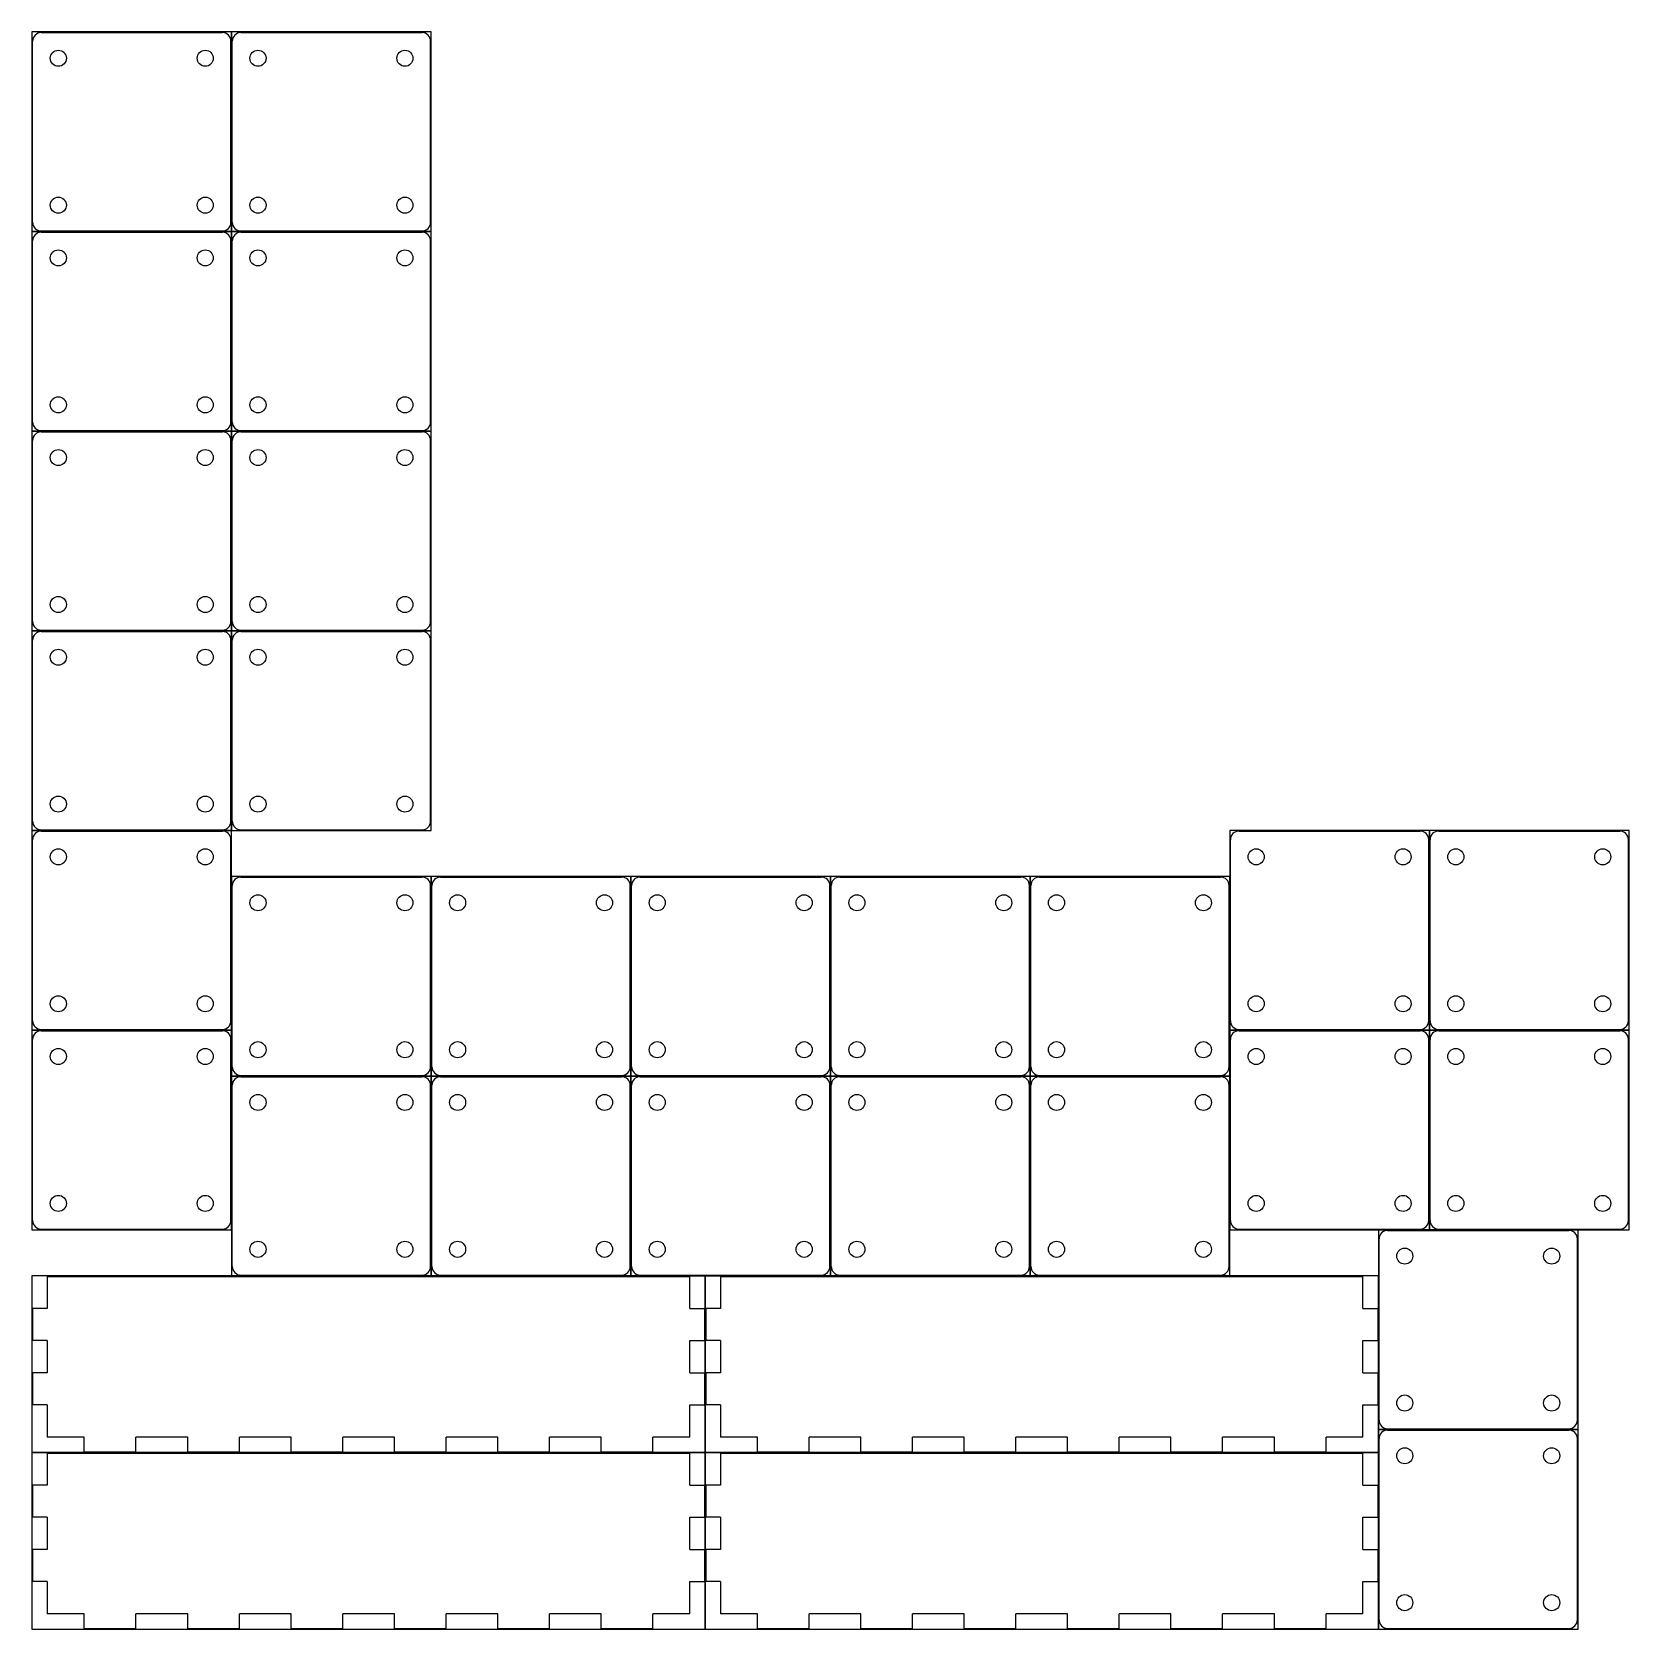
# Model space of a CAD drawing. Header units: millimetres. Extents: x 0 to 298, y 0 to 298.
import ezdxf

# ---------------------------------------------------------------- set-up
doc = ezdxf.new("R2010")
doc.units = ezdxf.units.MM
for name, color, linetype in [('foot_1', 7, 'Continuous'), ('foot_10', 7, 'Continuous'), ('foot_11', 7, 'Continuous'), ('foot_12', 7, 'Continuous'), ('foot_13', 7, 'Continuous'), ('foot_14', 7, 'Continuous'), ('foot_15', 7, 'Continuous'), ('foot_16', 7, 'Continuous'), ('foot_17', 7, 'Continuous'), ('foot_18', 7, 'Continuous'), ('foot_19', 7, 'Continuous'), ('foot_2', 7, 'Continuous'), ('foot_20', 7, 'Continuous'), ('foot_21', 7, 'Continuous'), ('foot_22', 7, 'Continuous'), ('foot_23', 7, 'Continuous'), ('foot_24', 7, 'Continuous'), ('foot_25', 7, 'Continuous'), ('foot_26', 7, 'Continuous'), ('foot_3', 7, 'Continuous'), ('foot_4', 7, 'Continuous'), ('foot_5', 7, 'Continuous'), ('foot_6', 7, 'Continuous'), ('foot_7', 7, 'Continuous'), ('foot_8', 7, 'Continuous'), ('foot_9', 7, 'Continuous'), ('side-b_1', 7, 'Continuous'), ('side-b_2', 7, 'Continuous'), ('side-b_3', 7, 'Continuous'), ('side-b_4', 7, 'Continuous')]:
    doc.layers.add(name, color=color, linetype=linetype)

msp = doc.modelspace()

# ---------------------------------------------------------------- linework, layer by layer
at = {"layer": 'DEBUG_foot_1', "color": 1}
msp.add_lwpolyline([(251.5, 0), (288.79, 0), (288.79, 37.29), (251.5, 37.29), (251.5, 0)], dxfattribs=at)
at = {"layer": 'DEBUG_foot_10', "color": 1}
msp.add_lwpolyline([(74.58, 66), (111.87, 66), (111.87, 103.29), (74.58, 103.29), (74.58, 66)], dxfattribs=at)
at = {"layer": 'DEBUG_foot_11', "color": 1}
msp.add_lwpolyline([(111.87, 66), (149.16, 66), (149.16, 103.29), (111.87, 103.29), (111.87, 66)], dxfattribs=at)
at = {"layer": 'DEBUG_foot_12', "color": 1}
msp.add_lwpolyline([(149.16, 66), (186.45, 66), (186.45, 103.29), (149.16, 103.29), (149.16, 66)], dxfattribs=at)
at = {"layer": 'DEBUG_foot_13', "color": 1}
msp.add_lwpolyline([(186.45, 66), (223.74, 66), (223.74, 103.29), (186.45, 103.29), (186.45, 66)], dxfattribs=at)
at = {"layer": 'DEBUG_foot_14', "color": 1}
msp.add_lwpolyline([(223.74, 74.58), (261.03, 74.58), (261.03, 111.87), (223.74, 111.87), (223.74, 74.58)], dxfattribs=at)
at = {"layer": 'DEBUG_foot_15', "color": 1}
msp.add_lwpolyline([(261.03, 74.58), (298.32, 74.58), (298.32, 111.87), (261.03, 111.87), (261.03, 74.58)], dxfattribs=at)
at = {"layer": 'DEBUG_foot_16', "color": 1}
msp.add_lwpolyline([(37.29, 103.29), (74.58, 103.29), (74.58, 140.58), (37.29, 140.58), (37.29, 103.29)], dxfattribs=at)
at = {"layer": 'DEBUG_foot_17', "color": 1}
msp.add_lwpolyline([(74.58, 103.29), (111.87, 103.29), (111.87, 140.58), (74.58, 140.58), (74.58, 103.29)], dxfattribs=at)
at = {"layer": 'DEBUG_foot_18', "color": 1}
msp.add_lwpolyline([(111.87, 103.29), (149.16, 103.29), (149.16, 140.58), (111.87, 140.58), (111.87, 103.29)], dxfattribs=at)
at = {"layer": 'DEBUG_foot_19', "color": 1}
msp.add_lwpolyline([(149.16, 103.29), (186.45, 103.29), (186.45, 140.58), (149.16, 140.58), (149.16, 103.29)], dxfattribs=at)
at = {"layer": 'DEBUG_foot_2', "color": 1}
msp.add_lwpolyline([(251.5, 37.29), (288.79, 37.29), (288.79, 74.58), (251.5, 74.58), (251.5, 37.29)], dxfattribs=at)
at = {"layer": 'DEBUG_foot_20', "color": 1}
msp.add_lwpolyline([(186.45, 103.29), (223.74, 103.29), (223.74, 140.58), (186.45, 140.58), (186.45, 103.29)], dxfattribs=at)
at = {"layer": 'DEBUG_foot_21', "color": 1}
msp.add_lwpolyline([(223.74, 111.87), (261.03, 111.87), (261.03, 149.16), (223.74, 149.16), (223.74, 111.87)], dxfattribs=at)
at = {"layer": 'DEBUG_foot_22', "color": 1}
msp.add_lwpolyline([(261.03, 111.87), (298.32, 111.87), (298.32, 149.16), (261.03, 149.16), (261.03, 111.87)], dxfattribs=at)
at = {"layer": 'DEBUG_foot_23', "color": 1}
msp.add_lwpolyline([(37.29, 149.16), (74.58, 149.16), (74.58, 186.45), (37.29, 186.45), (37.29, 149.16)], dxfattribs=at)
at = {"layer": 'DEBUG_foot_24', "color": 1}
msp.add_lwpolyline([(37.29, 186.45), (74.58, 186.45), (74.58, 223.74), (37.29, 223.74), (37.29, 186.45)], dxfattribs=at)
at = {"layer": 'DEBUG_foot_25', "color": 1}
msp.add_lwpolyline([(37.29, 223.74), (74.58, 223.74), (74.58, 261.03), (37.29, 261.03), (37.29, 223.74)], dxfattribs=at)
at = {"layer": 'DEBUG_foot_26', "color": 1}
msp.add_lwpolyline([(37.29, 261.03), (74.58, 261.03), (74.58, 298.32), (37.29, 298.32), (37.29, 261.03)], dxfattribs=at)
at = {"layer": 'DEBUG_foot_3', "color": 1}
msp.add_lwpolyline([(0, 74.58), (37.29, 74.58), (37.29, 111.87), (0, 111.87), (0, 74.58)], dxfattribs=at)
at = {"layer": 'DEBUG_foot_4', "color": 1}
msp.add_lwpolyline([(0, 111.87), (37.29, 111.87), (37.29, 149.16), (0, 149.16), (0, 111.87)], dxfattribs=at)
at = {"layer": 'DEBUG_foot_5', "color": 1}
msp.add_lwpolyline([(0, 149.16), (37.29, 149.16), (37.29, 186.45), (0, 186.45), (0, 149.16)], dxfattribs=at)
at = {"layer": 'DEBUG_foot_6', "color": 1}
msp.add_lwpolyline([(0, 186.45), (37.29, 186.45), (37.29, 223.74), (0, 223.74), (0, 186.45)], dxfattribs=at)
at = {"layer": 'DEBUG_foot_7', "color": 1}
msp.add_lwpolyline([(0, 223.74), (37.29, 223.74), (37.29, 261.03), (0, 261.03), (0, 223.74)], dxfattribs=at)
at = {"layer": 'DEBUG_foot_8', "color": 1}
msp.add_lwpolyline([(0, 261.03), (37.29, 261.03), (37.29, 298.32), (0, 298.32), (0, 261.03)], dxfattribs=at)
at = {"layer": 'DEBUG_foot_9', "color": 1}
msp.add_lwpolyline([(37.29, 66), (74.58, 66), (74.58, 103.29), (37.29, 103.29), (37.29, 66)], dxfattribs=at)
at = {"layer": 'DEBUG_side-b_1', "color": 1}
msp.add_lwpolyline([(0, 0), (125.75, 0), (125.75, 33), (0, 33), (0, 0)], dxfattribs=at)
at = {"layer": 'DEBUG_side-b_2', "color": 1}
msp.add_lwpolyline([(125.75, 0), (251.5, 0), (251.5, 33), (125.75, 33), (125.75, 0)], dxfattribs=at)
at = {"layer": 'DEBUG_side-b_3', "color": 1}
msp.add_lwpolyline([(0, 33), (125.75, 33), (125.75, 66), (0, 66), (0, 33)], dxfattribs=at)
at = {"layer": 'DEBUG_side-b_4', "color": 1}
msp.add_lwpolyline([(125.75, 33), (251.5, 33), (251.5, 66), (125.75, 66), (125.75, 33)], dxfattribs=at)
at = {"layer": 'foot_1'}
for p, q in [((253.23, 37.17), (287.07, 37.17)), ((251.63, 1.73), (251.63, 35.57)), ((288.67, 1.73), (288.67, 35.57)), ((253.23, 0.12), (287.07, 0.12))]:
    msp.add_line(p, q, dxfattribs=at)
for centre in [(256.43, 32.37), (283.87, 32.37), (256.43, 4.93), (283.87, 4.93)]:
    msp.add_circle(centre, 1.5, dxfattribs=at)
for centre, start, end in [((253.23, 35.57), 90, 180), ((287.07, 35.57), 0, 90), ((253.23, 1.73), 180, 270), ((287.07, 1.73), 270, 0)]:
    msp.add_arc(centre, 1.6, start, end, dxfattribs=at)
at = {"layer": 'foot_10'}
for p, q in [((74.71, 67.73), (74.71, 101.57)), ((76.31, 103.17), (110.15, 103.17)), ((111.75, 67.73), (111.75, 101.57)), ((76.31, 66.13), (110.15, 66.13))]:
    msp.add_line(p, q, dxfattribs=at)
for centre in [(79.51, 98.37), (106.95, 98.37), (79.51, 70.93), (106.95, 70.93)]:
    msp.add_circle(centre, 1.5, dxfattribs=at)
for centre, start, end in [((76.31, 101.57), 90, 180), ((110.15, 101.57), 0, 90), ((76.31, 67.73), 180, 270), ((110.15, 67.73), 270, 0)]:
    msp.add_arc(centre, 1.6, start, end, dxfattribs=at)
at = {"layer": 'foot_11'}
for p, q in [((112, 67.73), (112, 101.57)), ((113.6, 103.17), (147.44, 103.17)), ((149.04, 67.73), (149.04, 101.57)), ((113.6, 66.13), (147.44, 66.13))]:
    msp.add_line(p, q, dxfattribs=at)
for centre in [(116.8, 98.37), (144.24, 98.37), (116.8, 70.93), (144.24, 70.93)]:
    msp.add_circle(centre, 1.5, dxfattribs=at)
for centre, start, end in [((113.6, 101.57), 90, 180), ((147.44, 101.57), 0, 90), ((113.6, 67.73), 180, 270), ((147.44, 67.73), 270, 0)]:
    msp.add_arc(centre, 1.6, start, end, dxfattribs=at)
at = {"layer": 'foot_12'}
for p, q in [((149.29, 67.73), (149.29, 101.57)), ((150.89, 103.17), (184.73, 103.17)), ((186.33, 67.73), (186.33, 101.57)), ((150.89, 66.13), (184.73, 66.13))]:
    msp.add_line(p, q, dxfattribs=at)
for centre in [(154.09, 98.37), (181.53, 98.37), (154.09, 70.93), (181.53, 70.93)]:
    msp.add_circle(centre, 1.5, dxfattribs=at)
for centre, start, end in [((150.89, 101.57), 90, 180), ((184.73, 101.57), 0, 90), ((150.89, 67.73), 180, 270), ((184.73, 67.73), 270, 0)]:
    msp.add_arc(centre, 1.6, start, end, dxfattribs=at)
at = {"layer": 'foot_13'}
for p, q in [((186.58, 67.73), (186.58, 101.57)), ((188.18, 103.17), (222.02, 103.17)), ((223.62, 67.73), (223.62, 101.57)), ((188.18, 66.13), (222.02, 66.13))]:
    msp.add_line(p, q, dxfattribs=at)
for centre in [(191.38, 98.37), (218.82, 98.37), (191.38, 70.93), (218.82, 70.93)]:
    msp.add_circle(centre, 1.5, dxfattribs=at)
for centre, start, end in [((188.18, 101.57), 90, 180), ((222.02, 101.57), 0, 90), ((188.18, 67.73), 180, 270), ((222.02, 67.73), 270, 0)]:
    msp.add_arc(centre, 1.6, start, end, dxfattribs=at)
at = {"layer": 'foot_14'}
for p, q in [((225.47, 111.75), (259.31, 111.75)), ((223.87, 76.31), (223.87, 110.15)), ((260.91, 76.31), (260.91, 110.15)), ((225.47, 74.71), (259.31, 74.71))]:
    msp.add_line(p, q, dxfattribs=at)
for centre in [(228.67, 106.95), (256.11, 106.95), (228.67, 79.51), (256.11, 79.51)]:
    msp.add_circle(centre, 1.5, dxfattribs=at)
for centre, start, end in [((225.47, 110.15), 90, 180), ((259.31, 110.15), 0, 90), ((225.47, 76.31), 180, 270), ((259.31, 76.31), 270, 0)]:
    msp.add_arc(centre, 1.6, start, end, dxfattribs=at)
at = {"layer": 'foot_15'}
for p, q in [((262.76, 111.75), (296.6, 111.75)), ((261.16, 76.31), (261.16, 110.15)), ((298.2, 76.31), (298.2, 110.15)), ((262.76, 74.71), (296.6, 74.71))]:
    msp.add_line(p, q, dxfattribs=at)
for centre in [(265.96, 106.95), (293.4, 106.95), (265.96, 79.51), (293.4, 79.51)]:
    msp.add_circle(centre, 1.5, dxfattribs=at)
for centre, start, end in [((262.76, 110.15), 90, 180), ((296.6, 110.15), 0, 90), ((262.76, 76.31), 180, 270), ((296.6, 76.31), 270, 0)]:
    msp.add_arc(centre, 1.6, start, end, dxfattribs=at)
at = {"layer": 'foot_16'}
for p, q in [((39.02, 140.46), (72.86, 140.46)), ((37.42, 105.02), (37.42, 138.86)), ((74.46, 105.02), (74.46, 138.86)), ((39.02, 103.42), (72.86, 103.42))]:
    msp.add_line(p, q, dxfattribs=at)
for centre in [(42.22, 135.66), (69.66, 135.66), (42.22, 108.22), (69.66, 108.22)]:
    msp.add_circle(centre, 1.5, dxfattribs=at)
for centre, start, end in [((39.02, 138.86), 90, 180), ((72.86, 138.86), 0, 90), ((39.02, 105.02), 180, 270), ((72.86, 105.02), 270, 0)]:
    msp.add_arc(centre, 1.6, start, end, dxfattribs=at)
at = {"layer": 'foot_17'}
for p, q in [((76.31, 140.46), (110.15, 140.46)), ((74.71, 105.02), (74.71, 138.86)), ((111.75, 105.02), (111.75, 138.86)), ((76.31, 103.42), (110.15, 103.42))]:
    msp.add_line(p, q, dxfattribs=at)
for centre in [(79.51, 135.66), (106.95, 135.66), (79.51, 108.22), (106.95, 108.22)]:
    msp.add_circle(centre, 1.5, dxfattribs=at)
for centre, start, end in [((76.31, 138.86), 90, 180), ((110.15, 138.86), 0, 90), ((76.31, 105.02), 180, 270), ((110.15, 105.02), 270, 0)]:
    msp.add_arc(centre, 1.6, start, end, dxfattribs=at)
at = {"layer": 'foot_18'}
for p, q in [((113.6, 140.46), (147.44, 140.46)), ((112, 105.02), (112, 138.86)), ((149.04, 105.02), (149.04, 138.86)), ((113.6, 103.42), (147.44, 103.42))]:
    msp.add_line(p, q, dxfattribs=at)
for centre in [(116.8, 135.66), (144.24, 135.66), (116.8, 108.22), (144.24, 108.22)]:
    msp.add_circle(centre, 1.5, dxfattribs=at)
for centre, start, end in [((113.6, 138.86), 90, 180), ((147.44, 138.86), 0, 90), ((113.6, 105.02), 180, 270), ((147.44, 105.02), 270, 0)]:
    msp.add_arc(centre, 1.6, start, end, dxfattribs=at)
at = {"layer": 'foot_19'}
for p, q in [((150.89, 140.46), (184.73, 140.46)), ((149.29, 105.02), (149.29, 138.86)), ((186.33, 105.02), (186.33, 138.86)), ((150.89, 103.42), (184.73, 103.42))]:
    msp.add_line(p, q, dxfattribs=at)
for centre in [(154.09, 135.66), (181.53, 135.66), (154.09, 108.22), (181.53, 108.22)]:
    msp.add_circle(centre, 1.5, dxfattribs=at)
for centre, start, end in [((150.89, 138.86), 90, 180), ((184.73, 138.86), 0, 90), ((150.89, 105.02), 180, 270), ((184.73, 105.02), 270, 0)]:
    msp.add_arc(centre, 1.6, start, end, dxfattribs=at)
at = {"layer": 'foot_2'}
for p, q in [((251.63, 39.02), (251.63, 72.86)), ((253.23, 74.46), (287.07, 74.46)), ((288.67, 39.02), (288.67, 72.86)), ((253.23, 37.42), (287.07, 37.42))]:
    msp.add_line(p, q, dxfattribs=at)
for centre in [(256.43, 69.66), (283.87, 69.66), (256.43, 42.22), (283.87, 42.22)]:
    msp.add_circle(centre, 1.5, dxfattribs=at)
for centre, start, end in [((253.23, 72.86), 90, 180), ((287.07, 72.86), 0, 90), ((253.23, 39.02), 180, 270), ((287.07, 39.02), 270, 0)]:
    msp.add_arc(centre, 1.6, start, end, dxfattribs=at)
at = {"layer": 'foot_20'}
for p, q in [((188.18, 140.46), (222.02, 140.46)), ((186.58, 105.02), (186.58, 138.86)), ((223.62, 105.02), (223.62, 138.86)), ((188.18, 103.42), (222.02, 103.42))]:
    msp.add_line(p, q, dxfattribs=at)
for centre in [(191.38, 135.66), (218.82, 135.66), (191.38, 108.22), (218.82, 108.22)]:
    msp.add_circle(centre, 1.5, dxfattribs=at)
for centre, start, end in [((188.18, 138.86), 90, 180), ((222.02, 138.86), 0, 90), ((188.18, 105.02), 180, 270), ((222.02, 105.02), 270, 0)]:
    msp.add_arc(centre, 1.6, start, end, dxfattribs=at)
at = {"layer": 'foot_21'}
for p, q in [((223.87, 113.6), (223.87, 147.44)), ((225.47, 149.04), (259.31, 149.04)), ((260.91, 113.6), (260.91, 147.44)), ((225.47, 112), (259.31, 112))]:
    msp.add_line(p, q, dxfattribs=at)
for centre in [(228.67, 144.24), (256.11, 144.24), (228.67, 116.8), (256.11, 116.8)]:
    msp.add_circle(centre, 1.5, dxfattribs=at)
for centre, start, end in [((225.47, 147.44), 90, 180), ((259.31, 147.44), 0, 90), ((225.47, 113.6), 180, 270), ((259.31, 113.6), 270, 0)]:
    msp.add_arc(centre, 1.6, start, end, dxfattribs=at)
at = {"layer": 'foot_22'}
for p, q in [((261.16, 113.6), (261.16, 147.44)), ((262.76, 149.04), (296.6, 149.04)), ((298.2, 113.6), (298.2, 147.44)), ((262.76, 112), (296.6, 112))]:
    msp.add_line(p, q, dxfattribs=at)
for centre in [(265.96, 144.24), (293.4, 144.24), (265.96, 116.8), (293.4, 116.8)]:
    msp.add_circle(centre, 1.5, dxfattribs=at)
for centre, start, end in [((262.76, 147.44), 90, 180), ((296.6, 147.44), 0, 90), ((262.76, 113.6), 180, 270), ((296.6, 113.6), 270, 0)]:
    msp.add_arc(centre, 1.6, start, end, dxfattribs=at)
at = {"layer": 'foot_23'}
for p, q in [((39.02, 186.33), (72.86, 186.33)), ((37.42, 150.89), (37.42, 184.73)), ((74.46, 150.89), (74.46, 184.73)), ((39.02, 149.29), (72.86, 149.29))]:
    msp.add_line(p, q, dxfattribs=at)
for centre in [(42.22, 181.53), (69.66, 181.53), (42.22, 154.09), (69.66, 154.09)]:
    msp.add_circle(centre, 1.5, dxfattribs=at)
for centre, start, end in [((39.02, 184.73), 90, 180), ((72.86, 184.73), 0, 90), ((39.02, 150.89), 180, 270), ((72.86, 150.89), 270, 0)]:
    msp.add_arc(centre, 1.6, start, end, dxfattribs=at)
at = {"layer": 'foot_24'}
for p, q in [((37.42, 188.18), (37.42, 222.02)), ((39.02, 223.62), (72.86, 223.62)), ((74.46, 188.18), (74.46, 222.02)), ((39.02, 186.58), (72.86, 186.58))]:
    msp.add_line(p, q, dxfattribs=at)
for centre in [(42.22, 218.82), (69.66, 218.82), (42.22, 191.38), (69.66, 191.38)]:
    msp.add_circle(centre, 1.5, dxfattribs=at)
for centre, start, end in [((39.02, 222.02), 90, 180), ((72.86, 222.02), 0, 90), ((39.02, 188.18), 180, 270), ((72.86, 188.18), 270, 0)]:
    msp.add_arc(centre, 1.6, start, end, dxfattribs=at)
at = {"layer": 'foot_25'}
for p, q in [((39.02, 260.91), (72.86, 260.91)), ((37.42, 225.47), (37.42, 259.31)), ((74.46, 225.47), (74.46, 259.31)), ((39.02, 223.87), (72.86, 223.87))]:
    msp.add_line(p, q, dxfattribs=at)
for centre in [(42.22, 256.11), (69.66, 256.11), (42.22, 228.67), (69.66, 228.67)]:
    msp.add_circle(centre, 1.5, dxfattribs=at)
for centre, start, end in [((39.02, 259.31), 90, 180), ((72.86, 259.31), 0, 90), ((39.02, 225.47), 180, 270), ((72.86, 225.47), 270, 0)]:
    msp.add_arc(centre, 1.6, start, end, dxfattribs=at)
at = {"layer": 'foot_26'}
for p, q in [((37.42, 262.76), (37.42, 296.6)), ((39.02, 298.2), (72.86, 298.2)), ((74.46, 262.76), (74.46, 296.6)), ((39.02, 261.16), (72.86, 261.16))]:
    msp.add_line(p, q, dxfattribs=at)
for centre in [(42.22, 293.4), (69.66, 293.4), (42.22, 265.96), (69.66, 265.96)]:
    msp.add_circle(centre, 1.5, dxfattribs=at)
for centre, start, end in [((39.02, 296.6), 90, 180), ((72.86, 296.6), 0, 90), ((39.02, 262.76), 180, 270), ((72.86, 262.76), 270, 0)]:
    msp.add_arc(centre, 1.6, start, end, dxfattribs=at)
at = {"layer": 'foot_3'}
for p, q in [((1.73, 111.75), (35.57, 111.75)), ((0.12, 76.31), (0.12, 110.15)), ((37.17, 76.31), (37.17, 110.15)), ((1.73, 74.71), (35.57, 74.71))]:
    msp.add_line(p, q, dxfattribs=at)
for centre in [(4.93, 106.95), (32.37, 106.95), (4.93, 79.51), (32.37, 79.51)]:
    msp.add_circle(centre, 1.5, dxfattribs=at)
for centre, start, end in [((1.73, 110.15), 90, 180), ((35.57, 110.15), 0, 90), ((1.73, 76.31), 180, 270), ((35.57, 76.31), 270, 0)]:
    msp.add_arc(centre, 1.6, start, end, dxfattribs=at)
at = {"layer": 'foot_4'}
for p, q in [((0.12, 113.6), (0.12, 147.44)), ((1.73, 149.04), (35.57, 149.04)), ((37.17, 113.6), (37.17, 147.44)), ((1.73, 112), (35.57, 112))]:
    msp.add_line(p, q, dxfattribs=at)
for centre in [(4.93, 144.24), (32.37, 144.24), (4.93, 116.8), (32.37, 116.8)]:
    msp.add_circle(centre, 1.5, dxfattribs=at)
for centre, start, end in [((1.73, 147.44), 90, 180), ((35.57, 147.44), 0, 90), ((1.73, 113.6), 180, 270), ((35.57, 113.6), 270, 0)]:
    msp.add_arc(centre, 1.6, start, end, dxfattribs=at)
at = {"layer": 'foot_5'}
for p, q in [((1.73, 186.33), (35.57, 186.33)), ((0.12, 150.89), (0.12, 184.73)), ((37.17, 150.89), (37.17, 184.73)), ((1.73, 149.29), (35.57, 149.29))]:
    msp.add_line(p, q, dxfattribs=at)
for centre in [(4.93, 181.53), (32.37, 181.53), (4.93, 154.09), (32.37, 154.09)]:
    msp.add_circle(centre, 1.5, dxfattribs=at)
for centre, start, end in [((1.73, 184.73), 90, 180), ((35.57, 184.73), 0, 90), ((1.73, 150.89), 180, 270), ((35.57, 150.89), 270, 0)]:
    msp.add_arc(centre, 1.6, start, end, dxfattribs=at)
at = {"layer": 'foot_6'}
for p, q in [((0.12, 188.18), (0.12, 222.02)), ((1.73, 223.62), (35.57, 223.62)), ((37.17, 188.18), (37.17, 222.02)), ((1.73, 186.58), (35.57, 186.58))]:
    msp.add_line(p, q, dxfattribs=at)
for centre in [(4.93, 218.82), (32.37, 218.82), (4.93, 191.38), (32.37, 191.38)]:
    msp.add_circle(centre, 1.5, dxfattribs=at)
for centre, start, end in [((1.73, 222.02), 90, 180), ((35.57, 222.02), 0, 90), ((1.73, 188.18), 180, 270), ((35.57, 188.18), 270, 0)]:
    msp.add_arc(centre, 1.6, start, end, dxfattribs=at)
at = {"layer": 'foot_7'}
for p, q in [((1.73, 260.91), (35.57, 260.91)), ((0.12, 225.47), (0.12, 259.31)), ((37.17, 225.47), (37.17, 259.31)), ((1.73, 223.87), (35.57, 223.87))]:
    msp.add_line(p, q, dxfattribs=at)
for centre in [(4.93, 256.11), (32.37, 256.11), (4.93, 228.67), (32.37, 228.67)]:
    msp.add_circle(centre, 1.5, dxfattribs=at)
for centre, start, end in [((1.73, 259.31), 90, 180), ((35.57, 259.31), 0, 90), ((1.73, 225.47), 180, 270), ((35.57, 225.47), 270, 0)]:
    msp.add_arc(centre, 1.6, start, end, dxfattribs=at)
at = {"layer": 'foot_8'}
for p, q in [((0.12, 262.76), (0.12, 296.6)), ((1.73, 298.2), (35.57, 298.2)), ((37.17, 262.76), (37.17, 296.6)), ((1.73, 261.16), (35.57, 261.16))]:
    msp.add_line(p, q, dxfattribs=at)
for centre in [(4.93, 293.4), (32.37, 293.4), (4.93, 265.96), (32.37, 265.96)]:
    msp.add_circle(centre, 1.5, dxfattribs=at)
for centre, start, end in [((1.73, 296.6), 90, 180), ((35.57, 296.6), 0, 90), ((1.73, 262.76), 180, 270), ((35.57, 262.76), 270, 0)]:
    msp.add_arc(centre, 1.6, start, end, dxfattribs=at)
at = {"layer": 'foot_9'}
for p, q in [((37.42, 67.73), (37.42, 101.57)), ((39.02, 103.17), (72.86, 103.17)), ((74.46, 67.73), (74.46, 101.57)), ((39.02, 66.13), (72.86, 66.13))]:
    msp.add_line(p, q, dxfattribs=at)
for centre in [(42.22, 98.37), (69.66, 98.37), (42.22, 70.93), (69.66, 70.93)]:
    msp.add_circle(centre, 1.5, dxfattribs=at)
for centre, start, end in [((39.02, 101.57), 90, 180), ((72.86, 101.57), 0, 90), ((39.02, 67.73), 180, 270), ((72.86, 67.73), 270, 0)]:
    msp.add_arc(centre, 1.6, start, end, dxfattribs=at)
at = {"layer": 'side-b_1'}
for p, q in [((2.87, 32.88), (122.88, 32.88)), ((2.87, 32.88), (2.87, 26.88)), ((122.88, 26.88), (122.88, 32.88)), ((2.87, 26.88), (0.12, 26.88)), ((0.12, 26.88), (0.12, 20.88)), ((122.88, 26.88), (125.62, 26.88)), ((125.62, 26.88), (125.62, 20.88)), ((2.87, 20.88), (0.12, 20.88)), ((2.87, 20.88), (2.87, 14.88)), ((122.88, 14.88), (122.88, 20.88)), ((122.88, 20.88), (125.62, 20.88)), ((0.12, 14.88), (0.12, 8.88)), ((2.87, 14.88), (0.12, 14.88)), ((122.88, 14.88), (125.62, 14.88)), ((125.62, 14.88), (125.62, 8.88)), ((2.87, 8.88), (0.12, 8.88)), ((2.87, 8.88), (2.87, 2.87)), ((122.88, 2.87), (122.88, 8.88)), ((122.88, 8.88), (125.62, 8.88)), ((9.78, 2.87), (2.87, 2.87)), ((9.78, 0.12), (9.78, 2.87)), ((9.78, 0.12), (19.43, 0.12)), ((19.43, 0.12), (19.43, 2.87)), ((29.09, 2.87), (19.43, 2.87)), ((29.09, 0.12), (29.09, 2.87)), ((29.09, 0.12), (38.74, 0.12)), ((38.74, 0.12), (38.74, 2.87)), ((48.39, 2.87), (38.74, 2.87)), ((48.39, 0.12), (48.39, 2.87)), ((48.39, 0.12), (58.05, 0.12)), ((58.05, 0.12), (58.05, 2.87)), ((67.7, 2.87), (58.05, 2.87)), ((67.7, 0.12), (67.7, 2.87)), ((67.7, 0.12), (77.36, 0.12)), ((77.36, 0.12), (77.36, 2.87)), ((87.01, 2.87), (77.36, 2.87)), ((87.01, 0.12), (87.01, 2.87)), ((87.01, 0.12), (96.66, 0.12)), ((96.66, 0.12), (96.66, 2.87)), ((106.32, 2.87), (96.66, 2.87)), ((106.32, 0.12), (106.32, 2.87)), ((106.32, 0.12), (115.97, 0.12)), ((115.97, 0.12), (115.97, 2.87)), ((122.88, 2.87), (115.97, 2.87))]:
    msp.add_line(p, q, dxfattribs=at)
at = {"layer": 'side-b_2'}
for p, q in [((128.62, 32.88), (248.62, 32.88)), ((128.62, 32.88), (128.62, 26.88)), ((248.62, 26.88), (248.62, 32.88)), ((128.62, 26.88), (125.88, 26.88)), ((125.88, 26.88), (125.88, 20.88)), ((248.62, 26.88), (251.38, 26.88)), ((251.38, 26.88), (251.38, 20.88)), ((128.62, 20.88), (125.88, 20.88)), ((128.62, 20.88), (128.62, 14.88)), ((248.62, 14.88), (248.62, 20.88)), ((248.62, 20.88), (251.38, 20.88)), ((128.62, 14.88), (125.88, 14.88)), ((125.88, 14.88), (125.88, 8.88)), ((248.62, 14.88), (251.38, 14.88)), ((251.38, 14.88), (251.38, 8.88)), ((128.62, 8.88), (125.88, 8.88)), ((128.62, 8.88), (128.62, 2.87)), ((248.62, 2.87), (248.62, 8.88)), ((248.62, 8.88), (251.38, 8.88)), ((135.53, 2.87), (128.62, 2.87)), ((135.53, 0.12), (135.53, 2.87)), ((135.53, 0.12), (145.18, 0.12)), ((145.18, 0.12), (145.18, 2.87)), ((154.84, 2.87), (145.18, 2.87)), ((154.84, 0.12), (154.84, 2.87)), ((154.84, 0.12), (164.49, 0.12)), ((164.49, 0.12), (164.49, 2.87)), ((174.14, 2.87), (164.49, 2.87)), ((174.14, 0.12), (174.14, 2.87)), ((174.14, 0.12), (183.8, 0.12)), ((183.8, 0.12), (183.8, 2.87)), ((193.45, 2.87), (183.8, 2.87)), ((193.45, 0.12), (193.45, 2.87)), ((193.45, 0.12), (203.11, 0.12)), ((203.11, 0.12), (203.11, 2.87)), ((212.76, 2.87), (203.11, 2.87)), ((212.76, 0.12), (212.76, 2.87)), ((212.76, 0.12), (222.41, 0.12)), ((222.41, 0.12), (222.41, 2.87)), ((232.07, 2.87), (222.41, 2.87)), ((232.07, 0.12), (232.07, 2.87)), ((232.07, 0.12), (241.72, 0.12)), ((241.72, 0.12), (241.72, 2.87)), ((248.62, 2.87), (241.72, 2.87))]:
    msp.add_line(p, q, dxfattribs=at)
at = {"layer": 'side-b_3'}
for p, q in [((2.87, 65.88), (122.88, 65.88)), ((2.87, 65.88), (2.87, 59.88)), ((122.88, 59.88), (122.88, 65.88)), ((2.87, 59.88), (0.12, 59.88)), ((0.12, 59.88), (0.12, 53.88)), ((122.88, 59.88), (125.62, 59.88)), ((125.62, 59.88), (125.62, 53.88)), ((2.87, 53.88), (0.12, 53.88)), ((2.87, 53.88), (2.87, 47.88)), ((122.88, 47.88), (122.88, 53.88)), ((122.88, 53.88), (125.62, 53.88)), ((0.12, 47.88), (0.12, 41.88)), ((2.87, 47.88), (0.12, 47.88)), ((122.88, 47.88), (125.62, 47.88)), ((125.62, 47.88), (125.62, 41.88)), ((2.87, 41.88), (0.12, 41.88)), ((2.87, 41.88), (2.87, 35.87)), ((122.88, 35.87), (122.88, 41.88)), ((122.88, 41.88), (125.62, 41.88)), ((9.78, 35.87), (2.87, 35.87)), ((9.78, 33.12), (9.78, 35.87)), ((19.43, 33.12), (19.43, 35.87)), ((29.09, 35.87), (19.43, 35.87)), ((29.09, 33.12), (29.09, 35.87)), ((38.74, 33.12), (38.74, 35.87)), ((48.39, 35.87), (38.74, 35.87)), ((48.39, 33.12), (48.39, 35.87)), ((58.05, 33.12), (58.05, 35.87)), ((67.7, 35.87), (58.05, 35.87)), ((67.7, 33.12), (67.7, 35.87)), ((77.36, 33.12), (77.36, 35.87)), ((87.01, 35.87), (77.36, 35.87)), ((87.01, 33.12), (87.01, 35.87)), ((96.66, 33.12), (96.66, 35.87)), ((106.32, 35.87), (96.66, 35.87)), ((106.32, 33.12), (106.32, 35.87)), ((115.97, 33.12), (115.97, 35.87)), ((122.88, 35.87), (115.97, 35.87)), ((9.78, 33.12), (19.43, 33.12)), ((29.09, 33.12), (38.74, 33.12)), ((48.39, 33.12), (58.05, 33.12)), ((67.7, 33.12), (77.36, 33.12)), ((87.01, 33.12), (96.66, 33.12)), ((106.32, 33.12), (115.97, 33.12))]:
    msp.add_line(p, q, dxfattribs=at)
at = {"layer": 'side-b_4'}
for p, q in [((128.62, 65.88), (248.62, 65.88)), ((128.62, 65.88), (128.62, 59.88)), ((248.62, 59.88), (248.62, 65.88)), ((128.62, 59.88), (125.88, 59.88)), ((125.88, 59.88), (125.88, 53.88)), ((248.62, 59.88), (251.38, 59.88)), ((251.38, 59.88), (251.38, 53.88)), ((128.62, 53.88), (125.88, 53.88)), ((128.62, 53.88), (128.62, 47.88)), ((248.62, 47.88), (248.62, 53.88)), ((248.62, 53.88), (251.38, 53.88)), ((128.62, 47.88), (125.88, 47.88)), ((125.88, 47.88), (125.88, 41.88)), ((248.62, 47.88), (251.38, 47.88)), ((251.38, 47.88), (251.38, 41.88)), ((128.62, 41.88), (125.88, 41.88)), ((128.62, 41.88), (128.62, 35.87)), ((248.62, 35.87), (248.62, 41.88)), ((248.62, 41.88), (251.38, 41.88)), ((135.53, 35.87), (128.62, 35.87)), ((135.53, 33.12), (135.53, 35.87)), ((145.18, 33.12), (145.18, 35.87)), ((154.84, 35.87), (145.18, 35.87)), ((154.84, 33.12), (154.84, 35.87)), ((164.49, 33.12), (164.49, 35.87)), ((174.14, 35.87), (164.49, 35.87)), ((174.14, 33.12), (174.14, 35.87)), ((183.8, 33.12), (183.8, 35.87)), ((193.45, 35.87), (183.8, 35.87)), ((193.45, 33.12), (193.45, 35.87)), ((203.11, 33.12), (203.11, 35.87)), ((212.76, 35.87), (203.11, 35.87)), ((212.76, 33.12), (212.76, 35.87)), ((222.41, 33.12), (222.41, 35.87)), ((232.07, 35.87), (222.41, 35.87)), ((232.07, 33.12), (232.07, 35.87)), ((241.72, 33.12), (241.72, 35.87)), ((248.62, 35.87), (241.72, 35.87)), ((135.53, 33.12), (145.18, 33.12)), ((154.84, 33.12), (164.49, 33.12)), ((174.14, 33.12), (183.8, 33.12)), ((193.45, 33.12), (203.11, 33.12)), ((212.76, 33.12), (222.41, 33.12)), ((232.07, 33.12), (241.72, 33.12))]:
    msp.add_line(p, q, dxfattribs=at)

doc.saveas('drawing.dxf')
